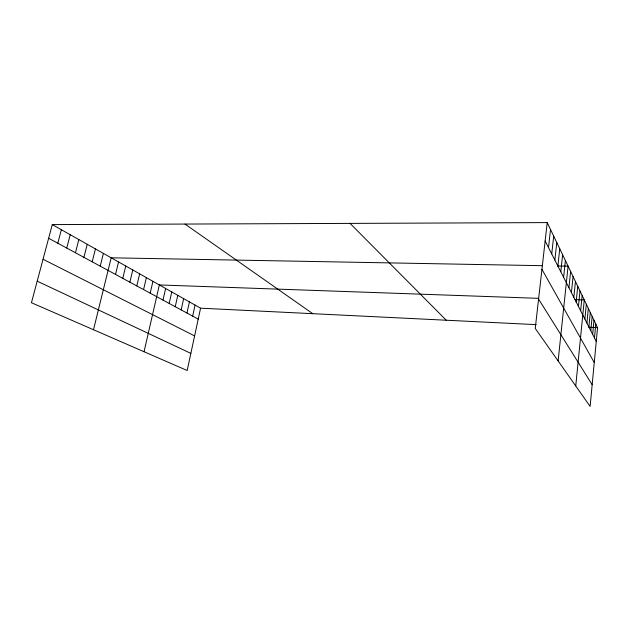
<?xml version="1.0" encoding="UTF-8"?>
<svg xmlns="http://www.w3.org/2000/svg" width="629" height="629" viewBox="0 0 629 629"><rect width="100%" height="100%" fill="white"/><g stroke="black" fill="none" stroke-linecap="round" stroke-linejoin="round"><path stroke-width="0.94" d="M594.476 337.946L595.805 323.998M547.222 222.595L597.55 327.646L590.12 406.405L535.255 328.44L547.222 222.595L52.278 224.6L31.45 302.73L187.175 370.505L200.572 308.179L52.278 224.6M590.788 330.697L592.164 316.411M592.66 334.369L594.012 320.255M586.904 323.054L588.335 308.407M588.87 326.923L590.277 312.464M580.646 310.757L582.163 295.536M575.747 385.978L584.278 299.947L575.04 299.616M584.876 319.068L586.33 304.232M576.164 301.951L577.752 286.321M578.436 306.417L579.993 290.999M571.407 292.603L573.066 276.548M573.821 297.344L575.449 281.509M568.923 287.712L570.621 271.437M563.623 277.303L565.408 260.548M558.127 360.944L568.089 266.161L557.569 265.965M557.884 266.028L559.755 248.762M560.801 271.759L562.625 254.753M554.864 260.091L556.783 242.558M548.496 247.574L550.524 229.491M551.735 253.943L553.709 236.134M192.655 316.12L195.045 305.073M186.97 313.045L189.408 301.889M181.168 309.908L183.652 298.649M175.239 306.708L177.771 295.331M169.177 303.43L171.764 291.942M162.99 300.088L165.624 288.483M144.049 351.737L159.349 284.945L538.683 298.335M150.189 293.169L152.926 281.328M143.569 289.592L146.368 277.633M136.8 285.928L139.654 273.851M129.873 282.185L132.782 269.975M122.781 278.348L125.753 266.012M115.524 274.425L118.551 261.955M93.501 329.738L111.184 257.804L542.418 265.69M100.231 266.161L103.4 253.416M92.18 261.806L95.419 248.919M83.924 257.34L87.234 244.304M75.449 252.764L78.837 239.57M66.745 248.054L70.22 234.719M57.813 243.226L61.367 229.727M200.572 308.179L536.16 324.635M588.838 327.222L597.55 327.646M37.197 281.171L190.854 353.38M43.039 259.258L194.613 335.91M48.637 238.265L198.214 319.131M184.989 224.066L312.755 313.682M350.054 223.397L446.252 320.224M538.573 299.058L592.172 384.681M541.939 269.33L594.256 362.595M545.139 240.978L596.253 341.429"/></g></svg>
